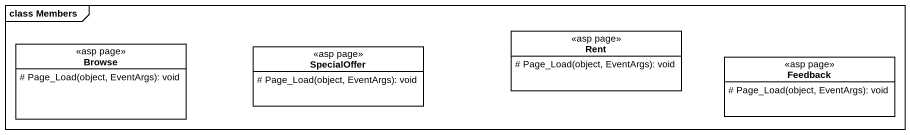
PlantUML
@startuml
mainframe class Members
hide circle
hide empty members
skinparam classAttributeIconSize 0
class Rent <<asp page>> {
  # Page_Load(object, EventArgs): void
}
class Browse <<asp page>> {
  # Page_Load(object, EventArgs): void
}
class SpecialOffer <<asp page>> {
  # Page_Load(object, EventArgs): void
}
class Feedback <<asp page>> {
  # Page_Load(object, EventArgs): void
}
@enduml
